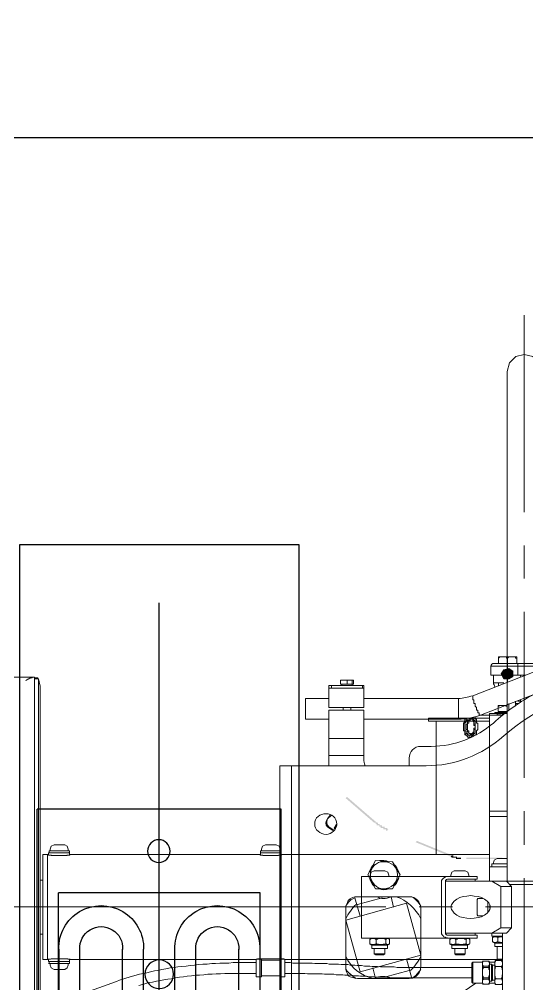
# Model space of a CAD drawing. Header units: millimetres. Extents: x 25083 to 52777, y 24772 to 45779.
# Drawn here: x 38318.5 to 38464.3, y 34014.5 to 34291.2 of the extents above; entities that cross this region are included whole.
import ezdxf

# ---------------------------------------------------------------- set-up
doc = ezdxf.new("R2010")
doc.units = ezdxf.units.MM
doc.layers.add('小车', color=7, linetype='Continuous')
doc.styles.get("Standard").update_dxf_attribs({"font": ''})
doc.styles.get('Standard').set_extended_font_data('SimSun')
doc.dimstyles.new('ISO-25', dxfattribs={"dimtxt": 2.5, "dimasz": 2.5, "dimexe": 1.25, "dimexo": 0.625, "dimtad": 1, "dimtxsty": 'Standard', "dimcen": 2.5, "dimadec": 0, "dimazin": 0, "dimtfac": 1, "dimtmove": 0, "dimatfit": 3, "dimfxl": 1, "dimarcsym": 0})

# ---------------------------------------------------------------- blocks, each defined once
blk = doc.blocks.new('A$C6E4F4F8B')
for p, q in [((0, 70), (197.2, 70)), ((0, 70), (0, 0)), ((197.2, 70), (197.2, 0)), ((40.15, 63.8), (57.53, 63.8)), ((62.1, 63.92), (62.1, 6.08)), ((135.1, 63.92), (135.1, 6.08)), ((157.05, 63.8), (139.67, 63.8)), ((57.53, 57.8), (40.15, 57.8)), ((139.67, 57.8), (157.05, 57.8)), ((62.5, 52.83), (62.5, 49.63)), ((68.5, 52.83), (68.5, 49.63)), ((128.7, 52.83), (128.7, 49.63)), ((134.7, 52.83), (134.7, 49.63)), ((68.5, 49.63), (62.5, 49.63)), ((128.7, 49.63), (134.7, 49.63)), ((54.12, 45.5), (40.15, 45.5)), ((143.08, 45.5), (157.05, 45.5)), ((54.12, 39.5), (40.15, 39.5)), ((143.08, 39.5), (157.05, 39.5)), ((54.12, 30.5), (40.15, 30.5)), ((143.08, 30.5), (157.05, 30.5)), ((54.12, 24.5), (40.15, 24.5)), ((143.08, 24.5), (157.05, 24.5)), ((62.5, 17.17), (62.5, 20.37)), ((68.5, 20.37), (62.5, 20.37)), ((68.5, 17.17), (68.5, 20.37)), ((128.7, 17.17), (128.7, 20.37)), ((128.7, 20.37), (134.7, 20.37)), ((134.7, 17.17), (134.7, 20.37)), ((57.53, 12.2), (40.15, 12.2)), ((139.67, 12.2), (157.05, 12.2)), ((40.15, 6.2), (57.53, 6.2)), ((157.05, 6.2), (139.67, 6.2)), ((0, 0), (197.2, 0))]:
    blk.add_line(p, q)
at = {"color": 1}
for p, q in [((64, 63.92), (24, 63.92)), ((24, 63.92), (24, 6.08)), ((74, 63.92), (24, 63.92)), ((24, 63.92), (24, 6.08)), ((123.2, 63.92), (173.2, 63.92)), ((133.2, 63.92), (173.2, 63.92)), ((173.2, 63.92), (173.2, 6.08)), ((173.2, 63.92), (173.2, 6.08)), ((64, 6.08), (24, 6.08)), ((74, 6.08), (24, 6.08)), ((123.2, 6.08), (173.2, 6.08)), ((133.2, 6.08), (173.2, 6.08))]:
    blk.add_line(p, q, dxfattribs=at)
at = {"color": 6, "ltscale": 15}
for p, q in [((74, 6.08), (74, 63.92)), ((123.2, 6.08), (123.2, 63.92))]:
    blk.add_line(p, q, dxfattribs=at)
for centre in [(47.28, 35), (47.28, 35), (149.92, 35), (149.92, 35)]:
    blk.add_circle(centre, 4.1, dxfattribs=at)
for centre in [(12, 34.89), (185.2, 34.89), (185.2, 34.89)]:
    blk.add_circle(centre, 3.25)
for centre, radius, start, end in [((39.79, 51.65), 12.16, 88.3056, 271.6944), ((57.53, 52.83), 10.97, 0, 90), ((139.67, 52.83), 10.97, 90, 180), ((157.41, 51.65), 12.16, 268.3056, 91.6944), ((39.8, 51.65), 6.16, 86.7014, 273.2986), ((57.53, 52.83), 4.97, 0, 90), ((139.67, 52.83), 4.97, 90, 180), ((157.4, 51.65), 6.16, 266.7014, 93.2986), ((54.12, 35), 4.5, 270, 90), ((143.08, 35), 4.5, 90, 270), ((39.79, 18.35), 12.16, 88.3056, 271.6944), ((157.41, 18.35), 12.16, 268.3056, 91.6944), ((39.8, 18.35), 6.16, 86.7014, 273.2986), ((157.4, 18.35), 6.16, 266.7014, 93.2986), ((57.53, 17.17), 10.97, 270, 0), ((57.53, 17.17), 4.97, 270, 0), ((139.67, 17.17), 10.97, 180, 270), ((139.67, 17.17), 4.97, 180, 270)]:
    blk.add_arc(centre, radius, start, end)
at = {"ltscale": 15}
for centre, start, end in [((54.12, 35), 270, 90), ((143.08, 35), 90, 270)]:
    blk.add_arc(centre, 10.5, start, end, dxfattribs=at)
blk = doc.blocks.new('*D925')
at = {"color": 0, "lineweight": -2}
for p, q in [((29677.86, 34881.66), (29677.86, 32448.29)), ((40733.02, 34757.65), (40733.02, 32448.29)), ((29680.36, 32449.54), (40730.52, 32449.54))]:
    blk.add_line(p, q, dxfattribs=at)
at = {"color": 0}
for points in [[(29680.36, 32449.96), (29680.36, 32449.13), (29677.86, 32449.54)], [(40730.52, 32449.13), (40730.52, 32449.96), (40733.02, 32449.54)]]:
    blk.add_solid(points, dxfattribs=at)
at = {"layer": 'DEFPOINTS', "color": 0}
for p in [(29677.86, 34882.29), (40733.02, 34758.27), (40733.02, 32449.54)]:
    blk.add_point(p, dxfattribs=at)
at = {"color": 0, "insert": (35205.44, 32451.63), "char_height": 2.5, "attachment_point": 5}
blk.add_mtext('11055,15', dxfattribs=at)
blk = doc.blocks.new('zw$D2F4')
h = blk.add_hatch(color=7)
h.dxf.hatch_style = 2
h.paths.add_polyline_path([(881.98, 1070.26), (889.03, 1078.43), (888.66, 1078.8), (881.61, 1070.63)])
h = blk.add_hatch(color=7)
h.dxf.hatch_style = 2
h.paths.add_polyline_path([(879.75, 1066.54), (879.75, 1066.91), (880.12, 1066.91), (880.12, 1067.66), (880.49, 1067.66), (880.49, 1068.4), (880.86, 1068.4), (880.86, 1068.77), (881.23, 1069.14), (881.23, 1069.51), (881.61, 1069.51), (881.61, 1069.89), (881.98, 1070.26), (881.61, 1070.63), (881.61, 1070.26), (881.23, 1070.26), (881.23, 1069.89), (880.86, 1069.89), (880.86, 1069.14), (880.49, 1069.14), (880.49, 1068.77), (880.12, 1068.77), (880.12, 1068.03), (879.75, 1068.03), (879.75, 1067.29), (879.38, 1067.29), (879.38, 1066.91)])
h = blk.add_hatch(color=7)
h.dxf.hatch_style = 2
h.paths.add_polyline_path([(872.32, 1048.35), (876.41, 1058.37), (876.04, 1058.74), (871.95, 1048.72)])
h = blk.add_hatch(color=7)
h.dxf.hatch_style = 2
h.paths.add_polyline_path([(871.58, 1045.75), (871.58, 1046.49), (871.58, 1046.86), (871.95, 1046.86), (871.95, 1047.98), (872.32, 1047.98), (872.32, 1048.35), (871.95, 1048.72), (871.58, 1048.35), (871.58, 1047.23), (871.21, 1047.23), (871.21, 1045.75)])
h = blk.add_hatch(color=7)
h.dxf.hatch_style = 2
h.paths.add_polyline_path([(871.58, 1033.86), (871.58, 1044.26), (871.21, 1044.26), (871.21, 1033.86)])
h = blk.add_hatch(color=7)
h.dxf.hatch_style = 2
h.paths.add_polyline_path([(924.31, 1034.23), (922.83, 1033.49), (922.83, 1032.01), (923.57, 1030.89), (925.06, 1030.89), (925.8, 1032.01), (925.43, 1033.49)])
at = {"color": 7, "lineweight": 5}
for points in [[(812.9, 1097.74), (897.95, 1097.74)], [(897.95, 1055.77), (897.95, 1097.74)], [(812.9, 1094.39), (897.95, 1094.39)], [(911.31, 1083.63), (911.31, 1090.31)], [(911.31, 1090.31), (917.26, 1090.31)], [(917.26, 1083.63), (917.26, 1090.31)], [(880.49, 1084), (879.38, 1082.51)], [(880.49, 1084), (879.38, 1082.51)], [(880.49, 1083.63), (879.38, 1082.14)], [(880.49, 1083.63), (879.38, 1082.51)], [(880.12, 1082.14), (879.75, 1081.77)], [(880.12, 1082.14), (880.12, 1081.77), (879.75, 1081.77)], [(881.23, 1081.4), (880.12, 1082.14)], [(881.23, 1081.4), (880.86, 1081.4), (880.86, 1081.77), (880.12, 1081.77)], [(880.49, 1083.63), (880.49, 1084)], [(882.72, 1084), (883.83, 1082.88)], [(883.83, 1082.88), (882.72, 1084)], [(882.72, 1084), (883.83, 1083.25)], [(883.83, 1083.25), (882.72, 1084)], [(913.91, 1083.63), (899.43, 1083.63)], [(900.92, 1073.6), (900.92, 1083.63)], [(905.74, 1073.6), (905.74, 1083.63)], [(913.91, 1073.6), (913.91, 1083.63)], [(914.66, 1073.6), (914.66, 1083.63)], [(914.66, 1083.63), (920.23, 1083.63)], [(920.23, 1073.6), (920.23, 1083.63)], [(920.23, 1083.63), (920.97, 1083.63)], [(920.23, 1082.88), (920.97, 1082.88)], [(920.97, 1083.63), (920.97, 1073.6)], [(913.91, 1079.54), (914.66, 1079.54)], [(920.97, 1079.91), (921.34, 1079.91)], [(921.34, 1080.28), (921.34, 1076.57)], [(922.46, 1080.28), (921.34, 1080.28)], [(921.34, 1080.28), (922.46, 1080.28)], [(922.46, 1076.94), (922.46, 1080.28)], [(922.46, 1080.28), (922.46, 1079.17)], [(922.46, 1079.17), (922.46, 1078.43)], [(838.9, 1074.71), (853.75, 1078.8)], [(857.1, 1078.8), (840.39, 1078.8)], [(853.75, 1078.8), (858.58, 1061.34)], [(860.07, 1076.2), (854.87, 1074.71)], [(858.95, 1078.06), (858.58, 1078.06)], [(913.91, 1077.31), (914.66, 1077.31)], [(920.97, 1076.94), (921.34, 1076.94)], [(921.34, 1078.43), (922.46, 1078.43)], [(921.34, 1076.94), (922.46, 1076.94)], [(921.34, 1076.57), (922.46, 1076.57)], [(922.46, 1078.43), (922.46, 1077.68)], [(922.46, 1077.68), (922.46, 1076.94)], [(922.46, 1076.94), (922.46, 1076.57)], [(922.46, 1076.57), (922.46, 1076.94)], [(837.04, 1075.46), (837.04, 1060.6)], [(843.73, 1057.26), (838.9, 1074.71)], [(860.07, 1068.4), (858.21, 1075.46)], [(860.44, 1060.6), (860.44, 1075.46)], [(913.91, 1073.6), (899.43, 1073.6)], [(911.31, 1046.49), (911.31, 1073.6)], [(914.66, 1073.6), (920.23, 1073.6)], [(917.26, 1046.49), (917.26, 1073.6)], [(920.23, 1073.97), (920.97, 1073.97)], [(920.23, 1073.6), (920.97, 1073.6)], [(837.04, 1070.26), (840.01, 1071)], [(862.67, 1070.26), (866.75, 1072.48)], [(866.75, 1072.48), (870.84, 1070.26)], [(862.67, 1065.43), (862.67, 1070.26)], [(870.84, 1070.26), (870.47, 1065.43)], [(837.41, 1067.66), (839.27, 1060.6)], [(860.44, 1065.8), (857.47, 1065.06)], [(866.75, 1063.2), (862.67, 1065.43)], [(870.47, 1065.43), (866.75, 1063.2)], [(842.61, 1061.34), (837.04, 1059.86)], [(843.73, 1057.26), (858.58, 1061.34)], [(897.95, 1060.6), (900.17, 1060.6)], [(838.53, 1057.63), (838.9, 1058)], [(840.39, 1057.26), (857.1, 1057.26)], [(903.52, 1057.26), (903.52, 1054.29)], [(911.31, 1046.49), (917.26, 1046.49)], [(905.74, 1043.52), (906.12, 1043.52), (906.12, 1043.89), (906.49, 1043.89), (906.49, 1044.26), (906.86, 1044.26), (906.86, 1044.63), (907.23, 1044.63), (907.6, 1044.63), (907.97, 1044.63), (907.97, 1045), (909.09, 1045)], [(909.09, 1045), (907.97, 1045), (907.97, 1044.63), (907.23, 1044.63), (906.86, 1044.26), (906.49, 1044.26), (906.49, 1043.89), (906.12, 1043.89), (906.12, 1042.78), (906.49, 1042.78), (906.49, 1042.03), (907.23, 1042.03), (907.23, 1041.66), (909.09, 1041.66)], [(909.09, 1041.66), (908.34, 1041.66), (908.34, 1042.03), (907.23, 1042.03), (907.23, 1042.4), (906.86, 1042.4), (906.86, 1043.15), (906.49, 1043.15), (906.49, 1043.52), (906.86, 1043.52), (906.86, 1043.89), (907.23, 1043.89), (907.23, 1044.26), (907.97, 1044.26), (907.97, 1044.63), (909.09, 1044.63)], [(906.86, 1042.78), (906.86, 1043.15), (907.23, 1043.15), (907.23, 1043.52), (907.6, 1043.52), (907.6, 1043.89), (908.34, 1043.89), (908.34, 1044.26), (909.09, 1044.26)], [(909.09, 1043.89), (907.97, 1043.89), (907.97, 1043.52), (907.23, 1043.52), (907.23, 1043.15), (906.86, 1042.78)], [(909.09, 1045), (910.2, 1045), (910.57, 1044.63), (911.31, 1044.63)], [(911.31, 1044.26), (911.31, 1044.63), (910.2, 1044.63), (910.2, 1045), (909.09, 1045)], [(909.09, 1044.63), (910.2, 1044.63), (910.57, 1044.26), (910.94, 1044.26), (911.31, 1043.89)], [(911.31, 1042.78), (911.31, 1043.52), (910.94, 1043.52), (910.94, 1043.89), (910.57, 1043.89), (909.83, 1043.89), (909.83, 1044.26), (909.09, 1044.26)], [(911.31, 1042.78), (911.31, 1043.15), (910.94, 1043.15), (910.94, 1043.52), (910.2, 1043.52), (910.2, 1043.89), (909.09, 1043.89)], [(906.86, 1042.78), (907.23, 1042.78), (907.23, 1042.4), (907.6, 1042.4), (907.6, 1042.03), (907.97, 1042.03), (908.72, 1042.03), (908.72, 1041.66), (909.09, 1041.66)], [(906.86, 1041.66), (906.86, 1041.29), (907.97, 1041.29), (908.34, 1040.92), (909.09, 1040.92)], [(909.09, 1041.66), (909.46, 1041.66), (909.46, 1042.03), (910.57, 1042.03), (910.94, 1042.4), (911.31, 1042.4), (911.31, 1042.78)], [(911.69, 1042.78), (911.31, 1042.78), (911.31, 1042.4), (910.94, 1042.4), (910.94, 1042.03), (910.57, 1042.03), (909.83, 1042.03), (909.83, 1041.66), (909.09, 1041.66)], [(909.09, 1041.66), (910.94, 1041.66), (910.94, 1042.03), (911.31, 1042.03), (911.69, 1042.03), (911.69, 1042.4)], [(912.06, 1041.66), (911.31, 1041.66), (911.31, 1041.29), (910.2, 1041.29), (910.2, 1040.92), (909.83, 1040.92), (909.46, 1040.92), (909.09, 1040.92)], [(912.43, 1040.18), (912.43, 1040.55), (913.17, 1040.55), (913.17, 1040.92), (913.91, 1040.92), (913.91, 1041.29), (914.66, 1041.29), (915.03, 1041.66)], [(912.43, 1040.18), (912.43, 1034.98)], [(923.57, 1011.58), (912.43, 1040.18)], [(915.03, 1041.66), (915.77, 1041.66), (915.77, 1042.03), (916.89, 1042.03), (916.89, 1042.4), (918, 1042.4)], [(929.14, 1013.81), (918, 1042.4)], [(912.06, 1034.23), (912.43, 1034.23), (912.43, 1034.98)], [(912.43, 1035.35), (912.8, 1035.35), (912.8, 1034.23)], [(920.97, 1034.98), (921.71, 1034.98)], [(921.71, 1034.98), (921.71, 1036.46)], [(921.71, 1036.46), (923.94, 1036.46)], [(921.71, 1033.49), (921.71, 1034.98)], [(923.94, 1027.18), (923.94, 1037.21)], [(923.94, 1037.21), (926.54, 1037.21)], [(926.54, 1037.21), (926.54, 1020.87)], [(927.28, 1036.09), (927.28, 1019.01)], [(929.14, 1034.98), (927.28, 1034.98)], [(928.77, 1034.98), (929.14, 1034.61), (929.14, 1033.86)], [(929.14, 1029.78), (929.14, 1034.98)], [(912.8, 1034.23), (912.8, 1033.86), (912.43, 1033.86)], [(912.8, 1034.23), (912.8, 1033.49)], [(913.91, 1032.01), (915.77, 1032.01)], [(915.77, 1032.01), (913.91, 1032.01)], [(922.08, 1032.38), (926.54, 1032.38)], [(927.28, 1032.38), (926.54, 1032.38)], [(927.28, 1032.38), (928.77, 1032.38)], [(929.14, 1033.86), (929.14, 1032.75), (928.77, 1032.75), (928.77, 1032.38)], [(928.77, 1032.38), (929.14, 1032.01), (929.14, 1031.26)], [(915.77, 1030.15), (915.03, 1030.15)], [(915.03, 1030.15), (916.51, 1030.15)], [(915.4, 1029.78), (915.4, 1030.15), (915.77, 1030.15)], [(915.77, 1029.41), (915.77, 1030.15)], [(916.51, 1028.66), (916.51, 1029.41)], [(923.94, 1029.41), (926.54, 1029.41)], [(927.28, 1029.41), (926.54, 1029.41)], [(927.28, 1029.78), (929.14, 1029.78)], [(929.14, 1031.26), (929.14, 1030.15), (928.77, 1030.15), (928.77, 1029.78)], [(916.14, 1028.66), (916.51, 1028.66)], [(923.57, 1028.66), (923.94, 1028.66)]]:
    blk.add_lwpolyline(points, dxfattribs=at)
at = {"color": 7, "lineweight": 0}
blk.add_lwpolyline([(924.31, 1034.23), (922.83, 1033.49), (922.83, 1032.01), (923.57, 1030.89), (925.06, 1030.89), (925.8, 1032.01), (925.43, 1033.49)], close=True, dxfattribs=at)
at = {"color": 7, "lineweight": 5}
for points in [[(881.23, 1087.71), (879.75, 1087.71), (878.26, 1086.23), (878.26, 1084.37), (878.26, 1082.88), (879.75, 1081.4), (881.23, 1081.4), (883.09, 1081.4), (884.21, 1082.88), (884.21, 1084.37), (884.21, 1086.23), (883.09, 1087.71), (881.23, 1087.71)], [(866.75, 1071.74), (864.52, 1071.74), (862.67, 1069.89), (862.67, 1068.03), (862.67, 1065.8), (864.52, 1063.94), (866.75, 1063.94), (868.98, 1063.94), (870.47, 1065.8), (870.47, 1068.03), (870.47, 1069.89), (868.98, 1071.74), (866.75, 1071.74)]]:
    blk.add_open_spline(points, degree=3, knots=[0, 0, 0, 0, 1, 1, 1, 2, 2, 2, 3, 3, 3, 4, 4, 4, 4], dxfattribs=at)
for points in [[(880.49, 1084), (880.86, 1084.74), (881.98, 1084.74), (882.72, 1084)], [(880.49, 1084), (880.86, 1084.37), (881.98, 1084.74), (882.72, 1084)], [(880.12, 1082.14), (880.49, 1081.77), (880.86, 1081.77), (881.23, 1081.4)], [(880.49, 1083.63), (880.86, 1084.37), (881.98, 1084.37), (882.72, 1084)], [(880.49, 1083.63), (880.86, 1084.37), (881.98, 1084.37), (882.72, 1084)], [(897.95, 1083.63), (898.32, 1083.63), (898.69, 1083.63), (899.43, 1083.63)], [(922.46, 1080.28), (922.46, 1080.28), (922.46, 1080.28), (922.46, 1080.28)], [(839.64, 1078.8), (838.53, 1078.06), (837.79, 1076.94), (837.04, 1075.83)], [(843.36, 1078.8), (840.01, 1077.31), (837.79, 1074.34), (837.04, 1071)], [(837.79, 1078.06), (837.41, 1077.31), (837.04, 1076.57), (837.04, 1075.46)], [(840.39, 1078.8), (839.27, 1078.8), (838.53, 1078.43), (837.79, 1078.06)], [(858.21, 1075.83), (857.1, 1076.94), (855.61, 1078.06), (854.13, 1078.8)], [(859.32, 1078.06), (858.58, 1078.43), (857.84, 1078.8), (857.1, 1078.8)], [(860.07, 1076.2), (859.7, 1077.31), (858.95, 1078.06), (857.84, 1078.8)], [(860.44, 1075.46), (860.44, 1076.57), (860.07, 1077.31), (859.32, 1078.06)], [(922.46, 1076.94), (922.46, 1076.94), (922.46, 1076.94), (922.46, 1076.94)], [(899.43, 1073.6), (898.69, 1073.6), (898.32, 1073.23), (897.95, 1073.23)], [(837.04, 1065.43), (837.79, 1067.29), (837.79, 1069.14), (837.04, 1070.63)], [(866.01, 1072.11), (864.9, 1071.74), (864.15, 1071.37), (863.41, 1070.63)], [(869.72, 1070.63), (869.35, 1071.37), (868.24, 1071.74), (867.49, 1072.11)], [(860.44, 1069.89), (859.7, 1068.77), (859.7, 1067.29), (860.44, 1065.8)], [(862.67, 1069.14), (862.3, 1068.4), (862.3, 1067.29), (862.67, 1066.54)], [(870.47, 1066.54), (870.84, 1067.29), (870.84, 1068.4), (870.84, 1069.14)], [(863.41, 1065.06), (864.15, 1064.31), (864.9, 1063.94), (865.64, 1063.57)], [(867.49, 1063.57), (868.24, 1063.94), (869.35, 1064.31), (869.72, 1065.06)], [(854.13, 1057.26), (857.1, 1058.74), (859.32, 1061.34), (860.44, 1064.31)], [(837.04, 1060.6), (837.04, 1058.74), (838.53, 1057.26), (840.39, 1057.26)], [(837.04, 1059.86), (837.79, 1058.74), (838.53, 1058), (839.64, 1057.26)], [(839.27, 1060.23), (840.39, 1059.12), (841.87, 1058), (843.36, 1057.26)], [(857.1, 1057.26), (858.95, 1057.26), (860.44, 1058.74), (860.44, 1060.6)], [(857.84, 1057.26), (858.95, 1058), (859.7, 1058.74), (860.44, 1059.86)], [(903.52, 1057.26), (903.52, 1059.12), (902.03, 1060.6), (900.17, 1060.6)], [(897.95, 1055.77), (897.95, 1047.6), (900.92, 1039.81), (906.49, 1033.49)], [(903.52, 1054.29), (903.52, 1047.6), (906.12, 1041.29), (910.2, 1036.46)], [(911.31, 1046.49), (911.31, 1044.26), (911.69, 1042.4), (912.43, 1040.18)], [(917.26, 1046.49), (917.26, 1045), (917.63, 1043.89), (918, 1042.4)], [(906.86, 1042.78), (906.86, 1042.78), (906.86, 1042.78), (906.86, 1042.78)], [(911.31, 1042.78), (911.31, 1042.78), (911.31, 1042.78), (911.31, 1042.78)], [(911.31, 1042.78), (911.31, 1042.78), (911.31, 1042.78), (911.31, 1042.78)], [(918.74, 1024.21), (916.51, 1028.66), (913.54, 1032.75), (910.2, 1036.46)], [(921.71, 1036.46), (921.34, 1036.46), (920.97, 1036.09), (920.6, 1036.09)], [(927.28, 1036.09), (927.28, 1036.83), (926.91, 1037.21), (926.54, 1037.21)], [(915.4, 967.76), (925.8, 989.3), (922.46, 1015.3), (906.49, 1033.49)], [(916.51, 1028.66), (916.89, 1028.66), (916.89, 1028.66), (916.89, 1028.66)]]:
    blk.add_open_spline(points, degree=3, dxfattribs=at)
blk = doc.blocks.new('A$C1A4175F5')
at = {"layer": '小车', "color": 1, "lineweight": 0}
for points in [[(1131.224, 945.603), (1131.224, 1002.017)], [(1131.224, 926.565), (1131.224, 936.084)], [(1131.224, 869.451), (1131.224, 917.046)], [(1131.224, 850.273), (1131.224, 859.932)], [(1131.224, 793.159), (1131.224, 840.754)], [(1142.283, 832.495), (1094.688, 832.495)], [(1161.321, 832.495), (1151.802, 832.495)], [(1207.096, 832.495), (1170.84, 832.495)], [(1261.271, 832.495), (1207.096, 832.495)], [(1307.466, 832.495), (1261.271, 832.495)]]:
    blk.add_lwpolyline(points, dxfattribs=at)
at = {"layer": '小车', "color": 7, "lineweight": 0}
for points in [[(1136.124, 985.919), (1135.424, 988.439), (1133.604, 990.258), (1131.224, 990.818), (1128.704, 990.258), (1126.885, 988.439), (1126.185, 985.919)], [(1136.124, 950.922), (1136.124, 985.919)], [(1136.124, 883.869), (1136.124, 950.922)], [(1269.95, 895.768), (1270.51, 897.868)], [(1271.63, 897.868), (1270.51, 897.868)], [(1270.65, 897.868), (1270.51, 897.868)], [(1270.51, 897.868), (1270.51, 773.561)], [(1270.65, 897.868), (1270.65, 898.008), (1270.65, 898.148), (1270.79, 898.148), (1270.93, 898.148)], [(1271.63, 898.148), (1270.93, 898.148)], [(1274.149, 897.308), (1274.01, 897.448), (1273.87, 897.448), (1273.87, 897.588), (1273.73, 897.588), (1273.59, 897.728), (1273.45, 897.728), (1273.31, 897.868), (1273.17, 897.868), (1273.03, 898.008), (1272.89, 898.008), (1272.75, 898.008), (1272.61, 898.148), (1272.47, 898.148), (1272.33, 898.148), (1272.19, 898.288), (1272.05, 898.288), (1271.91, 898.288), (1271.77, 898.288), (1271.63, 898.288)], [(1271.63, 898.288), (1271.77, 898.288)], [(1271.63, 898.288), (1289.128, 898.288)], [(1271.63, 778.18), (1271.63, 898.288)], [(1269.95, 895.768), (1270.09, 895.768)], [(1269.95, 895.768), (1269.95, 773.421)], [(1137.384, 890.169), (1137.244, 890.169), (1137.104, 890.169), (1136.964, 890.169), (1136.824, 890.169), (1136.684, 890.169), (1136.544, 890.169), (1136.404, 890.029), (1136.264, 890.029), (1136.124, 890.029)], [(1137.384, 890.169), (1136.124, 890.169)], [(1138.643, 888.489), (1136.124, 888.489)], [(1136.124, 888.209), (1139.623, 888.209)], [(1138.643, 890.029), (1138.503, 890.029), (1138.363, 890.029), (1138.363, 890.169), (1138.223, 890.169), (1138.083, 890.169), (1137.943, 890.169), (1137.803, 890.169), (1137.663, 890.169), (1137.524, 890.169), (1137.384, 890.169)], [(1138.643, 890.169), (1137.384, 890.169)], [(1138.363, 888.489), (1138.363, 888.209)], [(1138.643, 890.169), (1138.643, 890.029)], [(1138.643, 888.489), (1138.643, 890.029)], [(1139.623, 888.209), (1139.623, 887.929)], [(1136.124, 887.929), (1141.163, 887.929)], [(1141.163, 887.929), (1141.163, 884.709)], [(1141.163, 886.529), (1157.121, 886.529)], [(1157.121, 885.689), (1141.163, 885.689)], [(1156.422, 885.689), (1156.422, 847.473)], [(1157.121, 886.529), (1158.661, 886.529)], [(1158.661, 885.689), (1157.121, 885.689)], [(1158.661, 885.689), (1158.661, 886.529)], [(1136.124, 868.891), (1136.124, 883.869)], [(1141.163, 862.452), (1141.163, 884.709)], [(1136.124, 839.914), (1136.124, 868.891)], [(1141.163, 859.932), (1141.163, 862.452)], [(1136.124, 859.932), (1141.163, 859.932)], [(1136.124, 858.392), (1139.623, 858.392)], [(1141.163, 858.392), (1136.124, 858.392)], [(1139.623, 858.392), (1141.163, 858.392)], [(1141.163, 858.392), (1141.163, 859.932)], [(1141.163, 858.392), (1141.163, 852.793)], [(1141.163, 848.593), (1141.163, 852.793)], [(1202.337, 850.273), (1201.497, 849.853), (1201.217, 849.013)], [(1202.337, 850.273), (1205.417, 850.273)], [(1206.536, 849.013), (1206.256, 849.853), (1205.417, 850.273)], [(1262.951, 850.273), (1262.251, 849.853), (1261.971, 849.013)], [(1262.951, 850.273), (1266.03, 850.273)], [(1267.15, 849.013), (1266.87, 849.853), (1266.03, 850.273)], [(1141.163, 843.973), (1141.163, 848.593)], [(1200.657, 847.473), (1141.163, 847.473)], [(1201.357, 847.333), (1201.217, 847.333), (1201.077, 847.333), (1200.937, 847.333), (1200.797, 847.333), (1200.797, 847.473), (1200.657, 847.473)], [(1200.937, 848.593), (1201.077, 848.593)], [(1200.937, 848.593), (1200.937, 848.033)], [(1200.937, 848.593), (1201.077, 848.033)], [(1206.816, 848.593), (1200.937, 848.593)], [(1200.937, 848.593), (1200.937, 848.033)], [(1200.937, 848.033), (1206.816, 848.033)], [(1200.937, 848.033), (1200.937, 847.333)], [(1201.217, 849.013), (1201.217, 848.593)], [(1202.057, 847.193), (1201.917, 847.193), (1201.777, 847.193), (1201.637, 847.193), (1201.637, 847.333), (1201.497, 847.333), (1201.357, 847.333)], [(1202.617, 847.193), (1202.057, 847.193)], [(1205.137, 847.193), (1202.617, 847.193)], [(1205.697, 847.193), (1205.137, 847.193)], [(1207.096, 847.473), (1206.956, 847.473), (1206.956, 847.333), (1206.816, 847.333), (1206.676, 847.333), (1206.536, 847.333), (1206.396, 847.333), (1206.256, 847.333), (1206.116, 847.333), (1206.116, 847.193), (1205.976, 847.193), (1205.836, 847.193), (1205.697, 847.193)], [(1206.536, 849.013), (1206.536, 848.593)], [(1206.816, 848.593), (1206.816, 848.033)], [(1206.816, 848.033), (1206.816, 847.333)], [(1261.271, 847.473), (1207.096, 847.473)], [(1262.811, 847.193), (1262.671, 847.193), (1262.531, 847.193), (1262.391, 847.193), (1262.251, 847.333), (1262.111, 847.333), (1261.971, 847.333), (1261.831, 847.333), (1261.691, 847.333), (1261.551, 847.333), (1261.411, 847.473), (1261.271, 847.473)], [(1261.551, 848.593), (1261.691, 848.593)], [(1261.551, 848.593), (1261.551, 848.033)], [(1261.551, 848.593), (1261.691, 848.033)], [(1267.43, 848.593), (1261.551, 848.593)], [(1261.551, 848.593), (1261.551, 848.033)], [(1261.551, 848.033), (1267.57, 848.033)], [(1261.551, 848.033), (1261.551, 847.333)], [(1261.971, 849.013), (1261.971, 848.593)], [(1263.231, 847.193), (1262.811, 847.193)], [(1265.75, 847.193), (1263.231, 847.193)], [(1266.31, 847.193), (1265.75, 847.193)], [(1267.85, 847.473), (1267.71, 847.473), (1267.57, 847.473), (1267.57, 847.333), (1267.43, 847.333), (1267.29, 847.333), (1267.15, 847.333), (1267.01, 847.333), (1266.87, 847.333), (1266.73, 847.193), (1266.59, 847.193), (1266.45, 847.193), (1266.31, 847.193)], [(1267.15, 849.013), (1267.15, 848.593)], [(1267.43, 848.593), (1267.43, 848.033)], [(1267.57, 848.033), (1267.57, 847.333)], [(1267.85, 847.473), (1267.99, 847.473)], [(1267.85, 847.473), (1267.85, 817.376)], [(1269.25, 847.473), (1267.85, 847.473)], [(1267.85, 817.376), (1267.85, 847.473)], [(1269.25, 817.376), (1269.25, 847.473)], [(1269.95, 819.056), (1269.95, 847.473)], [(1269.95, 847.473), (1270.09, 847.473)], [(1136.124, 846.353), (1138.923, 846.353)], [(1136.124, 844.813), (1140.463, 844.813)], [(1136.124, 843.973), (1138.643, 843.973)], [(1138.643, 843.973), (1141.163, 843.973)], [(1140.043, 845.093), (1139.763, 845.933), (1138.923, 846.353)], [(1140.043, 845.093), (1140.043, 844.813)], [(1140.463, 844.813), (1140.463, 843.973)], [(1141.163, 839.914), (1141.163, 843.973)], [(1144.663, 841.174), (1146.203, 841.174)], [(1144.663, 840.474), (1144.663, 841.174)], [(1147.043, 841.174), (1146.203, 841.174)], [(1148.162, 842.854), (1147.323, 842.434), (1147.043, 841.594)], [(1147.043, 841.594), (1147.043, 841.174)], [(1147.043, 841.174), (1148.862, 841.174)], [(1148.162, 842.854), (1151.242, 842.854)], [(1148.862, 841.174), (1152.782, 841.174)], [(1152.222, 841.594), (1151.942, 842.434), (1151.242, 842.854)], [(1152.222, 841.594), (1152.222, 841.174)], [(1154.882, 839.774), (1154.882, 840.054), (1154.742, 840.334), (1154.462, 840.614), (1154.322, 840.754), (1153.902, 841.034), (1153.622, 841.174), (1153.202, 841.174), (1152.782, 841.174)], [(1152.782, 841.174), (1177.839, 841.174)], [(1171.12, 842.854), (1170.28, 842.434), (1170, 841.594)], [(1170, 841.594), (1170, 841.174)], [(1171.12, 842.854), (1174.2, 842.854)], [(1175.32, 841.594), (1175.04, 842.434), (1174.2, 842.854)], [(1175.32, 841.594), (1175.32, 841.174)], [(1177.839, 839.774), (1177.839, 840.054), (1177.839, 840.334), (1177.839, 840.614), (1177.839, 840.754), (1177.839, 841.034), (1177.839, 841.174)], [(1126.045, 839.914), (1136.264, 839.914)], [(1135.424, 838.934), (1126.885, 838.934)], [(1134.864, 838.374), (1136.264, 839.914)], [(1134.864, 826.475), (1134.864, 838.374)], [(1134.864, 838.374), (1137.943, 838.374)], [(1140.463, 839.914), (1136.264, 839.914)], [(1137.943, 838.374), (1140.463, 839.914)], [(1137.943, 838.374), (1137.943, 826.475)], [(1153.762, 839.914), (1140.463, 839.914)], [(1146.203, 840.474), (1144.663, 840.474)], [(1145.223, 839.914), (1145.223, 840.474)], [(1153.202, 840.474), (1145.223, 840.474)], [(1146.203, 840.474), (1147.043, 840.474)], [(1148.862, 840.474), (1147.043, 840.474)], [(1148.162, 840.474), (1148.302, 840.474)], [(1152.782, 840.474), (1148.862, 840.474)], [(1151.102, 840.474), (1151.242, 840.474)], [(1153.762, 839.774), (1153.762, 839.914), (1153.762, 840.054), (1153.622, 840.194), (1153.482, 840.334), (1153.342, 840.334), (1153.202, 840.474), (1152.922, 840.474), (1152.782, 840.474)], [(1153.762, 825.075), (1153.762, 839.774)], [(1154.882, 839.774), (1154.882, 825.075)], [(1177.839, 825.075), (1177.839, 839.774)], [(1269.95, 840.194), (1269.25, 840.194)], [(1141.023, 832.915), (1141.023, 832.075)], [(1141.583, 834.034), (1141.583, 830.815)], [(1142.983, 834.874), (1144.243, 834.874)], [(1144.663, 834.594), (1144.523, 834.874), (1144.243, 834.874)], [(1144.663, 830.255), (1144.663, 834.594)], [(1142.983, 829.975), (1144.243, 829.975)], [(1144.243, 829.975), (1144.523, 829.975), (1144.663, 830.255)], [(1136.264, 824.935), (1134.864, 826.475)], [(1137.943, 826.475), (1134.864, 826.475)], [(1136.264, 824.935), (1140.463, 824.935)], [(1137.384, 824.935), (1137.384, 751.163)], [(1140.463, 824.935), (1137.943, 826.475)], [(1140.463, 824.095), (1140.463, 824.935)], [(1140.463, 824.935), (1153.762, 824.935)], [(1144.663, 824.375), (1146.203, 824.375)], [(1144.663, 824.375), (1144.663, 823.536)], [(1145.223, 824.935), (1145.223, 824.375)], [(1145.223, 824.375), (1153.342, 824.375)], [(1147.043, 824.375), (1146.203, 824.375)], [(1147.043, 824.375), (1148.862, 824.375)], [(1148.162, 824.375), (1148.302, 824.375)], [(1148.862, 824.375), (1152.782, 824.375)], [(1151.102, 824.375), (1151.242, 824.375)], [(1152.782, 823.536), (1153.202, 823.675), (1153.622, 823.675), (1153.902, 823.815), (1154.322, 823.955), (1154.462, 824.235), (1154.742, 824.515), (1154.882, 824.795), (1154.882, 825.075)], [(1152.782, 824.375), (1152.922, 824.375), (1153.202, 824.375), (1153.342, 824.515), (1153.482, 824.515), (1153.622, 824.655), (1153.762, 824.795), (1153.762, 824.935), (1153.762, 825.075)], [(1177.839, 823.536), (1177.839, 823.675), (1177.839, 823.815), (1177.839, 823.955), (1177.839, 824.235), (1177.839, 824.515), (1177.839, 824.795), (1177.839, 825.075)], [(1269.95, 824.655), (1269.25, 824.655)], [(1140.463, 824.095), (1137.384, 824.095)], [(1137.384, 823.955), (1137.524, 823.955), (1137.663, 823.955), (1137.803, 823.955), (1137.943, 823.955), (1138.083, 823.955), (1138.223, 823.955), (1138.363, 823.815), (1138.503, 823.815), (1138.643, 823.815), (1138.783, 823.815)], [(1138.783, 822.556), (1138.643, 822.416), (1138.503, 822.416), (1138.363, 822.416), (1138.223, 822.416), (1138.083, 822.416), (1138.083, 822.276), (1137.943, 822.276), (1137.803, 822.276), (1137.663, 822.276), (1137.524, 822.276), (1137.384, 822.276)], [(1137.384, 822.136), (1139.623, 822.136)], [(1138.783, 823.815), (1138.923, 823.815), (1139.063, 823.815), (1139.203, 823.955), (1139.343, 823.955), (1139.483, 823.955), (1139.623, 823.955), (1139.763, 823.955), (1139.903, 823.955), (1140.043, 823.815), (1140.183, 823.815), (1140.323, 823.815)], [(1138.783, 823.815), (1138.783, 822.556)], [(1140.323, 822.556), (1140.183, 822.416), (1140.043, 822.416), (1139.903, 822.416), (1139.903, 822.276), (1139.763, 822.276), (1139.623, 822.276), (1139.483, 822.276), (1139.343, 822.276), (1139.203, 822.276), (1139.203, 822.416), (1139.063, 822.416), (1138.923, 822.416), (1138.783, 822.556)], [(1139.623, 824.095), (1140.323, 823.815)], [(1139.623, 822.136), (1140.323, 822.556)], [(1139.623, 822.136), (1139.623, 821.156)], [(1140.323, 823.815), (1140.323, 822.556)], [(1146.203, 823.536), (1144.663, 823.536)], [(1146.203, 823.536), (1147.043, 823.536)], [(1146.763, 823.256), (1146.903, 823.256), (1147.043, 823.396), (1147.183, 823.396), (1147.323, 823.396), (1147.462, 823.396), (1147.602, 823.396), (1147.742, 823.396), (1147.742, 823.256), (1147.882, 823.256)], [(1146.763, 823.256), (1146.763, 821.996)], [(1147.882, 821.996), (1147.882, 821.856), (1147.742, 821.856), (1147.602, 821.856), (1147.602, 821.716), (1147.462, 821.716), (1147.323, 821.716), (1147.183, 821.716), (1147.043, 821.856), (1146.903, 821.856), (1146.763, 821.996)], [(1147.462, 823.536), (1146.903, 823.256)], [(1147.462, 821.576), (1146.903, 821.856)], [(1148.862, 823.536), (1147.043, 823.536)], [(1147.882, 823.256), (1148.022, 823.256), (1148.162, 823.256), (1148.302, 823.256), (1148.442, 823.396), (1148.582, 823.396), (1148.722, 823.396), (1148.862, 823.396), (1149.002, 823.396), (1149.142, 823.396), (1149.282, 823.396), (1149.422, 823.396), (1149.562, 823.396), (1149.702, 823.396), (1149.842, 823.396), (1149.982, 823.396), (1150.122, 823.396), (1150.262, 823.396), (1150.402, 823.256), (1150.542, 823.256), (1150.682, 823.256), (1150.822, 823.256)], [(1147.882, 823.256), (1147.882, 821.996)], [(1150.822, 821.996), (1150.682, 821.856), (1150.542, 821.856), (1150.402, 821.856), (1150.262, 821.856), (1150.122, 821.856), (1149.982, 821.856), (1149.842, 821.716), (1149.702, 821.716), (1149.562, 821.716), (1149.422, 821.716), (1149.282, 821.716), (1149.142, 821.716), (1149.002, 821.716), (1148.862, 821.716), (1148.722, 821.716), (1148.582, 821.856), (1148.442, 821.856), (1148.302, 821.856), (1148.162, 821.856), (1148.022, 821.856), (1147.882, 821.996)], [(1152.782, 823.536), (1148.862, 823.536)], [(1150.822, 823.256), (1150.962, 823.256), (1151.102, 823.396), (1151.242, 823.396), (1151.382, 823.396), (1151.522, 823.396), (1151.662, 823.396), (1151.802, 823.396), (1151.942, 823.396), (1152.082, 823.396), (1152.222, 823.396), (1152.222, 823.256), (1152.362, 823.256), (1152.502, 823.256)], [(1150.822, 823.256), (1150.822, 821.996)], [(1152.502, 821.996), (1152.502, 821.856), (1152.362, 821.856), (1152.222, 821.856), (1152.082, 821.856), (1151.942, 821.716), (1151.802, 821.716), (1151.662, 821.716), (1151.522, 821.716), (1151.382, 821.716), (1151.242, 821.716), (1151.242, 821.856), (1151.102, 821.856), (1150.962, 821.856), (1150.822, 821.856), (1150.822, 821.996)], [(1151.942, 823.536), (1152.362, 823.256)], [(1151.942, 821.576), (1152.362, 821.856)], [(1152.502, 823.256), (1152.362, 823.256)], [(1152.362, 823.256), (1152.502, 823.256)], [(1152.362, 821.856), (1152.502, 821.856), (1152.502, 821.996)], [(1152.502, 823.256), (1152.502, 821.996)], [(1177.839, 823.536), (1152.782, 823.536)], [(1169.86, 823.256), (1170, 823.256), (1170, 823.396), (1170.14, 823.396), (1170.28, 823.396), (1170.42, 823.396), (1170.56, 823.396), (1170.7, 823.256), (1170.84, 823.256)], [(1169.86, 821.996), (1169.86, 823.256)], [(1170.84, 821.996), (1170.7, 821.856), (1170.56, 821.856), (1170.42, 821.716), (1170.28, 821.716), (1170.14, 821.716), (1170.14, 821.856), (1170, 821.856), (1169.86, 821.856), (1169.86, 821.996)], [(1170.42, 823.536), (1170, 823.396)], [(1170.42, 821.576), (1170, 821.856)], [(1170.84, 823.256), (1170.98, 823.256), (1171.12, 823.256), (1171.26, 823.396), (1171.4, 823.396)], [(1170.84, 823.256), (1170.84, 821.996)], [(1173.64, 821.996), (1173.5, 821.856), (1173.36, 821.856), (1173.22, 821.856), (1173.08, 821.856), (1172.94, 821.856), (1172.8, 821.716), (1172.66, 821.716), (1172.52, 821.716), (1172.38, 821.716), (1172.24, 821.716), (1172.1, 821.716), (1171.96, 821.716), (1171.82, 821.716), (1171.68, 821.716), (1171.54, 821.856), (1171.4, 821.856), (1171.26, 821.856), (1171.12, 821.856), (1170.98, 821.856), (1170.84, 821.996)], [(1171.4, 823.396), (1171.54, 823.396), (1171.68, 823.396), (1171.82, 823.396), (1171.96, 823.396), (1172.1, 823.396), (1172.24, 823.396), (1172.38, 823.396), (1172.52, 823.396), (1172.66, 823.396), (1172.8, 823.396), (1172.94, 823.396), (1173.08, 823.396), (1173.22, 823.256), (1173.36, 823.256), (1173.5, 823.256), (1173.64, 823.256)], [(1173.64, 823.256), (1173.78, 823.256), (1173.92, 823.256), (1173.92, 823.396), (1174.06, 823.396), (1174.2, 823.396), (1174.34, 823.396), (1174.48, 823.396), (1174.62, 823.396), (1174.76, 823.396), (1174.9, 823.396), (1175.04, 823.396), (1175.18, 823.396), (1175.18, 823.256), (1175.32, 823.256), (1175.46, 823.256)], [(1173.64, 823.256), (1173.64, 821.996)], [(1175.46, 821.996), (1175.46, 821.856), (1175.32, 821.856), (1175.18, 821.856), (1175.04, 821.856), (1174.9, 821.716), (1174.76, 821.716), (1174.62, 821.716), (1174.48, 821.716), (1174.34, 821.716), (1174.2, 821.716), (1174.06, 821.856), (1173.92, 821.856), (1173.78, 821.856), (1173.64, 821.856), (1173.64, 821.996)], [(1174.9, 823.536), (1175.32, 823.396)], [(1174.9, 821.576), (1175.32, 821.856)], [(1175.32, 823.256), (1175.32, 823.396)], [(1175.46, 823.256), (1175.32, 823.256)], [(1175.32, 821.856), (1175.46, 821.856), (1175.46, 821.996)], [(1175.46, 823.256), (1175.46, 821.996)], [(1137.384, 821.156), (1139.623, 821.156)], [(1138.923, 821.156), (1138.923, 817.516)], [(1147.462, 821.576), (1147.462, 820.596)], [(1147.462, 821.576), (1151.942, 821.576)], [(1147.462, 820.596), (1151.942, 820.596)], [(1148.162, 820.596), (1148.162, 819.056)], [(1148.442, 818.776), (1148.162, 819.056)], [(1148.162, 819.056), (1151.102, 819.056)], [(1150.822, 818.776), (1151.102, 819.056)], [(1151.102, 820.596), (1151.102, 819.056)], [(1151.942, 821.576), (1151.942, 820.596)], [(1170.42, 821.576), (1174.9, 821.576)], [(1170.42, 821.576), (1170.42, 820.596)], [(1170.42, 820.596), (1174.9, 820.596)], [(1171.12, 820.596), (1171.12, 819.056)], [(1171.12, 819.056), (1174.2, 819.056)], [(1171.54, 818.776), (1171.12, 819.056)], [(1173.78, 818.776), (1174.2, 819.056)], [(1174.2, 820.596), (1174.2, 819.056)], [(1174.9, 821.576), (1174.9, 820.596)], [(1269.95, 818.496), (1269.95, 819.056)], [(1269.95, 819.056), (1270.09, 819.056)], [(1137.384, 817.516), (1138.923, 817.516)], [(1138.503, 817.236), (1137.384, 817.236)], [(1137.384, 816.256), (1137.384, 816.396), (1137.384, 816.536), (1137.384, 816.676), (1137.524, 816.676), (1137.524, 816.816), (1137.524, 816.956), (1137.663, 816.956), (1137.663, 817.096)], [(1137.384, 816.676), (1137.663, 817.096)], [(1137.663, 815.416), (1137.663, 815.556), (1137.524, 815.556), (1137.524, 815.696), (1137.524, 815.836), (1137.384, 815.976), (1137.384, 816.116), (1137.384, 816.256)], [(1139.343, 817.096), (1137.663, 817.096)], [(1138.503, 817.236), (1138.923, 817.516)], [(1199.817, 817.376), (1138.783, 817.376)], [(1139.483, 816.956), (1139.483, 817.096), (1139.343, 817.096)], [(1139.623, 816.676), (1139.343, 817.096)], [(1139.343, 815.416), (1139.483, 815.556), (1139.483, 815.696), (1139.623, 815.696), (1139.623, 815.836), (1139.623, 815.976), (1139.623, 816.116), (1139.623, 816.256)], [(1139.623, 816.256), (1139.623, 816.396), (1139.623, 816.536), (1139.623, 816.676), (1139.623, 816.816), (1139.483, 816.816), (1139.483, 816.956)], [(1139.623, 816.676), (1139.623, 816.256)], [(1141.163, 816.676), (1139.623, 816.676)], [(1139.623, 813.737), (1139.623, 816.256)], [(1140.323, 815.836), (1140.603, 816.116)], [(1140.603, 816.116), (1140.603, 812.477)], [(1141.163, 816.116), (1140.603, 816.116)], [(1141.163, 816.256), (1141.163, 816.396), (1141.163, 816.536), (1141.163, 816.676), (1141.303, 816.676), (1141.303, 816.816), (1141.303, 816.956)], [(1141.163, 816.676), (1141.303, 816.956)], [(1141.163, 816.256), (1141.163, 816.676)], [(1141.163, 813.737), (1141.163, 816.256)], [(1141.163, 816.256), (1141.163, 816.116)], [(1141.163, 816.116), (1141.163, 815.976), (1141.163, 815.836), (1141.303, 815.836), (1141.303, 815.696), (1141.303, 815.556)], [(1141.303, 816.956), (1141.443, 816.956)], [(1142.983, 816.956), (1141.303, 816.956)], [(1142.983, 816.956), (1141.303, 816.956)], [(1142.983, 816.956), (1143.123, 816.956)], [(1143.123, 816.256), (1143.123, 816.396), (1143.123, 816.536), (1143.123, 816.676), (1143.123, 816.816), (1142.983, 816.816), (1142.983, 816.956)], [(1143.123, 816.676), (1142.983, 816.956)], [(1142.983, 815.556), (1142.983, 815.696), (1143.123, 815.836), (1143.123, 815.976), (1143.123, 816.116), (1143.123, 816.256)], [(1143.123, 816.676), (1143.123, 816.256)], [(1143.123, 816.676), (1145.923, 816.676)], [(1143.123, 813.737), (1143.123, 816.256)], [(1145.923, 816.676), (1145.923, 812.197)], [(1146.203, 816.396), (1145.923, 816.676)], [(1146.203, 816.396), (1146.203, 812.337)], [(1150.822, 818.776), (1148.442, 818.776)], [(1173.78, 818.776), (1171.54, 818.776)], [(1189.178, 816.256), (1188.478, 816.256), (1187.778, 816.256), (1187.078, 816.116), (1186.378, 816.116), (1185.679, 816.116), (1184.979, 816.116), (1184.419, 816.116), (1183.719, 815.976), (1183.019, 815.976), (1182.319, 815.976), (1181.759, 815.976), (1181.059, 815.836), (1180.359, 815.836), (1179.799, 815.836), (1179.099, 815.696), (1178.539, 815.696), (1177.839, 815.696)], [(1199.817, 816.536), (1198.977, 816.536), (1198.277, 816.536), (1197.577, 816.396), (1196.877, 816.396), (1196.177, 816.396), (1195.478, 816.396), (1194.778, 816.396), (1194.078, 816.396), (1193.378, 816.396), (1192.678, 816.396), (1191.978, 816.396), (1191.278, 816.256), (1190.578, 816.256), (1189.878, 816.256), (1189.178, 816.256)], [(1201.217, 817.516), (1199.817, 817.516)], [(1199.817, 817.516), (1199.817, 812.477)], [(1207.656, 817.656), (1200.097, 817.656)], [(1200.097, 817.516), (1200.097, 817.656)], [(1201.217, 817.516), (1201.217, 812.477)], [(1206.536, 817.236), (1201.217, 817.236)], [(1208.076, 817.516), (1206.536, 817.516)], [(1206.536, 817.516), (1206.536, 812.477)], [(1207.656, 817.516), (1207.656, 817.656)], [(1208.076, 817.516), (1208.076, 812.477)], [(1261.271, 817.376), (1208.076, 817.376)], [(1212.136, 816.536), (1208.076, 816.536)], [(1248.112, 811.077), (1247.272, 811.497), (1246.292, 811.777), (1245.452, 812.057), (1244.473, 812.337), (1243.493, 812.617), (1242.513, 812.897), (1241.533, 813.177), (1240.413, 813.457), (1239.433, 813.597), (1238.313, 813.876), (1237.193, 814.156), (1236.213, 814.296), (1235.094, 814.576), (1233.974, 814.716), (1232.714, 814.996), (1231.594, 815.136), (1230.474, 815.276), (1229.354, 815.416), (1228.094, 815.556), (1226.974, 815.696), (1225.714, 815.836), (1224.595, 815.976), (1223.335, 816.116), (1222.075, 816.116), (1220.815, 816.256), (1219.695, 816.256), (1218.435, 816.396), (1217.175, 816.396), (1215.915, 816.396), (1214.656, 816.536), (1213.396, 816.536), (1212.136, 816.536)], [(1261.271, 817.376), (1261.411, 817.376), (1261.411, 817.516), (1261.551, 817.516), (1261.691, 817.516), (1261.831, 817.516), (1261.971, 817.516), (1262.111, 817.516), (1262.111, 817.656), (1262.251, 817.656), (1262.391, 817.656), (1262.531, 817.656), (1262.671, 817.656), (1262.811, 817.656)], [(1261.551, 816.816), (1261.551, 817.516)], [(1267.57, 816.816), (1261.551, 816.816)], [(1261.551, 816.256), (1261.551, 816.816)], [(1261.551, 816.256), (1267.43, 816.256)], [(1261.971, 815.836), (1261.971, 816.256)], [(1262.811, 817.656), (1263.231, 817.656)], [(1263.231, 817.656), (1265.75, 817.656)], [(1265.75, 817.656), (1266.31, 817.656)], [(1266.31, 817.656), (1266.45, 817.656), (1266.59, 817.656), (1266.73, 817.656), (1266.87, 817.656), (1267.01, 817.516), (1267.15, 817.516), (1267.29, 817.516), (1267.43, 817.516), (1267.57, 817.516), (1267.71, 817.516), (1267.71, 817.376), (1267.85, 817.376)], [(1267.15, 815.836), (1267.15, 816.256)], [(1267.43, 816.256), (1267.43, 816.816)], [(1267.43, 816.256), (1267.43, 816.816)], [(1267.43, 816.256), (1267.43, 816.816)], [(1267.43, 816.256), (1267.57, 816.256)], [(1267.57, 816.816), (1267.57, 817.516)], [(1269.25, 817.376), (1267.85, 817.376)], [(1269.95, 818.496), (1270.09, 818.496)], [(1269.95, 817.796), (1269.95, 818.496)], [(1269.95, 817.796), (1270.09, 817.796)], [(1137.384, 813.737), (1137.384, 813.876), (1137.384, 814.016), (1137.384, 814.156), (1137.384, 814.296), (1137.524, 814.436), (1137.524, 814.576), (1137.524, 814.716), (1137.524, 814.856), (1137.524, 814.996), (1137.524, 815.136), (1137.663, 815.136), (1137.663, 815.276), (1137.663, 815.416)], [(1137.663, 811.917), (1137.663, 812.057), (1137.663, 812.197), (1137.524, 812.197), (1137.524, 812.337), (1137.524, 812.477), (1137.524, 812.617), (1137.524, 812.757), (1137.524, 812.897), (1137.384, 813.037), (1137.384, 813.177), (1137.384, 813.317), (1137.384, 813.457), (1137.384, 813.597), (1137.384, 813.737)], [(1139.343, 815.416), (1137.663, 815.416)], [(1139.343, 815.416), (1139.343, 815.276), (1139.483, 815.276), (1139.483, 815.136), (1139.483, 814.996), (1139.483, 814.856), (1139.483, 814.716), (1139.623, 814.716), (1139.623, 814.576), (1139.623, 814.436), (1139.623, 814.296), (1139.623, 814.156), (1139.623, 814.016), (1139.623, 813.876), (1139.623, 813.737)], [(1139.623, 813.737), (1139.623, 813.597), (1139.623, 813.457), (1139.623, 813.317), (1139.623, 813.177), (1139.623, 813.037), (1139.623, 812.897), (1139.623, 812.757), (1139.623, 812.617), (1139.483, 812.617), (1139.483, 812.477), (1139.483, 812.337), (1139.483, 812.197), (1139.483, 812.057), (1139.343, 812.057), (1139.343, 811.917)], [(1140.323, 815.836), (1139.623, 815.836)], [(1139.623, 811.077), (1139.623, 813.737)], [(1140.323, 812.617), (1140.323, 815.836)], [(1141.163, 813.737), (1141.163, 813.876), (1141.163, 814.016), (1141.163, 814.156), (1141.163, 814.296), (1141.163, 814.436), (1141.163, 814.576), (1141.303, 814.576), (1141.303, 814.716)], [(1141.163, 811.077), (1141.163, 813.737)], [(1141.303, 812.197), (1141.303, 812.337), (1141.303, 812.477), (1141.303, 812.617), (1141.303, 812.757), (1141.163, 812.757), (1141.163, 812.897), (1141.163, 813.037), (1141.163, 813.177), (1141.163, 813.317), (1141.163, 813.457), (1141.163, 813.597), (1141.163, 813.737)], [(1141.303, 815.136), (1141.303, 815.556)], [(1142.983, 815.556), (1141.303, 815.556)], [(1142.983, 815.136), (1141.303, 815.136)], [(1141.303, 814.716), (1141.303, 814.856), (1141.303, 814.996), (1141.303, 815.136)], [(1142.983, 815.556), (1142.983, 815.136)], [(1142.983, 815.136), (1142.983, 814.996), (1142.983, 814.856), (1142.983, 814.716), (1143.123, 814.716), (1143.123, 814.576), (1143.123, 814.436), (1143.123, 814.296), (1143.123, 814.156), (1143.123, 814.016), (1143.123, 813.876), (1143.123, 813.737)], [(1143.123, 813.737), (1143.123, 813.597), (1143.123, 813.457), (1143.123, 813.317), (1143.123, 813.177), (1143.123, 813.037), (1143.123, 812.897), (1143.123, 812.757), (1143.123, 812.617), (1142.983, 812.617), (1142.983, 812.477), (1142.983, 812.337), (1142.983, 812.197)], [(1143.123, 811.077), (1143.123, 813.737)], [(1164.261, 815.136), (1146.203, 815.136)], [(1176.999, 815.556), (1176.16, 815.556), (1175.46, 815.556), (1174.76, 815.416), (1173.92, 815.416), (1173.22, 815.416), (1172.38, 815.276), (1171.68, 815.276), (1170.84, 815.276), (1170, 815.276), (1169.3, 815.276), (1168.46, 815.276), (1167.62, 815.136), (1166.781, 815.136), (1165.941, 815.136), (1165.101, 815.136), (1164.261, 815.136)], [(1177.839, 815.696), (1176.999, 815.556)], [(1199.817, 813.457), (1198.977, 813.457), (1198.277, 813.457), (1197.577, 813.457), (1196.877, 813.457), (1196.177, 813.457), (1195.478, 813.457), (1194.778, 813.457), (1194.078, 813.457), (1193.378, 813.317), (1192.678, 813.317), (1191.978, 813.317), (1191.278, 813.317), (1190.578, 813.317), (1189.878, 813.317), (1189.178, 813.317), (1188.478, 813.177), (1187.918, 813.177), (1187.218, 813.177), (1186.518, 813.177), (1185.819, 813.177), (1185.119, 813.037), (1184.559, 813.037), (1183.859, 813.037), (1183.159, 813.037), (1182.599, 812.897), (1181.899, 812.897), (1181.199, 812.897), (1180.639, 812.897), (1179.939, 812.757), (1179.379, 812.757), (1178.679, 812.757), (1178.119, 812.617)], [(1212.136, 813.457), (1208.076, 813.457)], [(1213.396, 813.457), (1212.136, 813.457)], [(1241.673, 809.957), (1240.693, 810.237), (1239.713, 810.517), (1238.733, 810.797), (1237.753, 810.937), (1236.633, 811.217), (1235.513, 811.357), (1234.534, 811.637), (1233.414, 811.777), (1232.294, 811.917), (1231.174, 812.197), (1230.054, 812.337), (1228.934, 812.477), (1227.814, 812.617), (1226.554, 812.757), (1225.434, 812.897), (1224.315, 812.897), (1223.055, 813.037), (1221.935, 813.177), (1220.675, 813.177), (1219.555, 813.317), (1218.295, 813.317), (1217.035, 813.457), (1215.915, 813.457), (1214.656, 813.457), (1213.396, 813.457)], [(1261.971, 815.836), (1262.251, 814.996), (1262.951, 814.576)], [(1266.03, 814.576), (1262.951, 814.576)], [(1266.03, 814.576), (1266.87, 814.996), (1267.15, 815.836)], [(1137.384, 811.357), (1137.524, 811.497), (1137.524, 811.637), (1137.524, 811.777), (1137.663, 811.777), (1137.663, 811.917)], [(1137.384, 811.077), (1137.384, 811.217), (1137.384, 811.357)], [(1137.663, 810.237), (1137.663, 810.377), (1137.524, 810.377), (1137.524, 810.517), (1137.524, 810.657), (1137.384, 810.797), (1137.384, 810.937), (1137.384, 811.077)], [(1137.384, 810.657), (1137.663, 810.237)], [(1139.343, 811.917), (1137.663, 811.917)], [(1139.343, 811.917), (1139.483, 811.917), (1139.483, 811.777), (1139.483, 811.637), (1139.623, 811.637), (1139.623, 811.497), (1139.623, 811.357), (1139.623, 811.217), (1139.623, 811.077)], [(1139.623, 811.077), (1139.623, 810.937), (1139.623, 810.797), (1139.623, 810.657), (1139.623, 810.517), (1139.483, 810.517), (1139.483, 810.377), (1139.483, 810.237), (1139.343, 810.237)], [(1139.623, 810.657), (1139.343, 810.237)], [(1140.323, 811.497), (1139.623, 811.497)], [(1139.623, 810.657), (1139.623, 811.077)], [(1141.163, 810.657), (1139.623, 810.657)], [(1140.323, 811.497), (1140.323, 812.617)], [(1140.323, 811.497), (1140.603, 811.217)], [(1140.603, 812.477), (1140.603, 811.217)], [(1141.163, 811.217), (1140.603, 811.217)], [(1141.163, 811.077), (1141.163, 811.217), (1141.163, 811.357), (1141.163, 811.497), (1141.303, 811.497), (1141.303, 811.637), (1141.303, 811.777)], [(1141.163, 810.657), (1141.163, 811.077)], [(1141.303, 810.377), (1141.303, 810.517), (1141.303, 810.657), (1141.163, 810.657), (1141.163, 810.797), (1141.163, 810.937), (1141.163, 811.077)], [(1141.163, 810.657), (1141.303, 810.377)], [(1142.983, 812.197), (1141.303, 812.197)], [(1141.303, 811.777), (1141.303, 812.197)], [(1142.983, 811.777), (1141.303, 811.777)], [(1142.983, 812.197), (1142.983, 811.777)], [(1142.983, 811.777), (1142.983, 811.637), (1143.123, 811.637), (1143.123, 811.497), (1143.123, 811.357), (1143.123, 811.217), (1143.123, 811.077)], [(1143.123, 811.077), (1143.123, 810.937), (1143.123, 810.797), (1143.123, 810.657), (1143.123, 810.517), (1142.983, 810.517), (1142.983, 810.377)], [(1143.123, 810.657), (1142.983, 810.377)], [(1143.123, 810.657), (1143.123, 811.077)], [(1143.123, 810.657), (1145.923, 810.657)], [(1162.161, 789.659), (1159.501, 796.098), (1155.582, 801.838), (1150.822, 806.737), (1145.083, 810.657)], [(1145.923, 812.197), (1145.923, 810.657)], [(1146.203, 810.937), (1145.923, 810.657)], [(1146.203, 810.937), (1146.203, 812.337)], [(1164.261, 812.197), (1146.203, 812.197)], [(1177.139, 812.617), (1176.44, 812.617), (1175.6, 812.477), (1174.9, 812.477), (1174.2, 812.477), (1173.36, 812.337), (1172.52, 812.337), (1171.82, 812.337), (1170.98, 812.337), (1170.14, 812.197), (1169.3, 812.197), (1168.46, 812.197), (1167.62, 812.197), (1166.781, 812.197), (1165.941, 812.197), (1165.101, 812.197), (1164.261, 812.197)], [(1178.119, 812.617), (1177.139, 812.617)], [(1201.217, 812.477), (1199.817, 812.477)], [(1201.217, 812.757), (1206.536, 812.757)], [(1208.076, 812.477), (1206.536, 812.477)], [(1269.95, 803.238), (1248.112, 811.077)], [(1139.343, 810.237), (1137.663, 810.237)], [(1142.983, 810.377), (1141.303, 810.377)], [(1141.303, 810.377), (1141.443, 810.377)], [(1142.983, 810.377), (1141.303, 810.377)], [(1142.983, 810.377), (1143.123, 810.377)]]:
    blk.add_lwpolyline(points, dxfattribs=at)
blk.add_lwpolyline([(1140.883, 832.495), (1141.023, 831.795), (1141.303, 831.235), (1141.863, 830.675), (1142.563, 830.115), (1143.403, 829.695), (1144.383, 829.415), (1145.503, 829.275), (1146.483, 829.135), (1147.602, 829.275), (1148.722, 829.415), (1149.702, 829.695), (1150.542, 830.115), (1151.242, 830.675), (1151.662, 831.235), (1152.082, 831.795), (1152.222, 832.495), (1152.082, 833.055), (1151.662, 833.614), (1151.242, 834.174), (1150.542, 834.734), (1149.702, 835.154), (1148.722, 835.434), (1147.602, 835.574), (1146.483, 835.714), (1145.503, 835.574), (1144.383, 835.434), (1143.403, 835.154), (1142.563, 834.734), (1141.863, 834.174), (1141.303, 833.614), (1141.023, 833.055), (1140.883, 832.495)], close=True, dxfattribs=at)
blk = doc.blocks.new('zw$50CE')
blk.add_lwpolyline([(0, 80.66), (0, 1280.66), (1100, 1280.66), (1100, 80.66)], close=True)
blk.add_blockref('zw$D2F4', (22.01, 103.57))
at = {"layer": '小车', "ltscale": 10, "xscale": -1, "rotation": 270}
blk.add_blockref('A$C1A4175F5', (47.03, 0), dxfattribs=at)

msp = doc.modelspace()

# ---------------------------------------------------------------- linework, layer by layer
msp.add_line((38358.63, 33290.649), (38358.63, 34123.983))
at = {"ltscale": 15}
msp.add_lwpolyline([(38318.63, 33273.983), (38318.63, 34140.649), (38398.63, 34140.649), (38398.63, 33273.983)], close=True, dxfattribs=at)

# ---------------------------------------------------------------- block references
at = {"rotation": 90}
msp.add_blockref('zw$50CE', (39594.481, 33157.316), dxfattribs=at)
at = {"xscale": -1, "rotation": 269.9999999999999}
msp.add_blockref('A$C6E4F4F8B', (38323.63, 33867.633), dxfattribs=at)

# ---------------------------------------------------------------- dimensions: what is measured, and where the dimension line sits
dim = msp.add_linear_dim(base=(40733.0166, 32449.5434), p1=(29677.8617, 34882.2868), p2=(40733.0166, 34758.2702), dimstyle='ISO-25')
dim.commit()
dim.dimension.update_dxf_attribs({"geometry": '*D925', "text_midpoint": (35205.4391, 32449.5434), "dimtype": 160})

doc.saveas('drawing.dxf')
